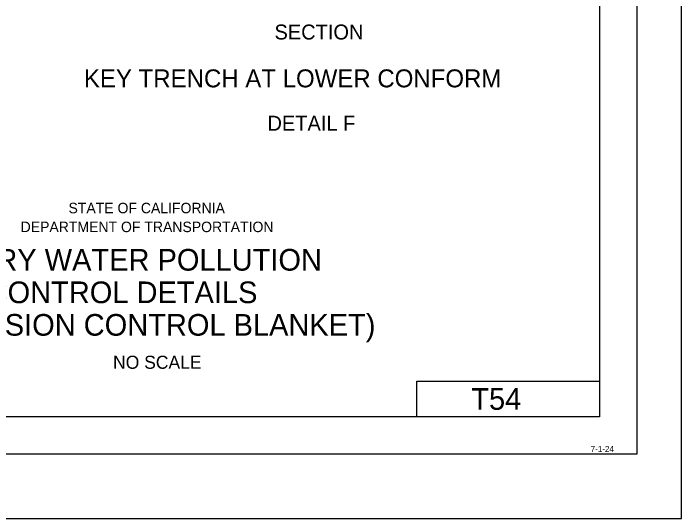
# Model space of a CAD drawing. Extents: x -894 to 866, y -472 to 714.
# Drawn here: x 419.3 to 866, y -472.4 to -134.6 of the extents above; entities that cross this region are included whole.
import ezdxf

# ---------------------------------------------------------------- set-up
doc = ezdxf.new("R2010")
doc.units = 0
for name, color, linetype in [('border_INSIDE-BORDER-anno', 7, 'Continuous'), ('border_PLOTTING-ELEMENTS', 7, 'Continuous'), ('border_rw_22x34_Cut_Lines', 7, 'Continuous'), ('border_SHEET', 7, 'Continuous'), ('border_WITHIN-BORDER-anno', 7, 'Continuous'), ('temp_CONSTRUCTION-anno', 7, 'Continuous')]:
    doc.layers.add(name, color=color, linetype=linetype)

msp = doc.modelspace()

# ---------------------------------------------------------------- linework, layer by layer
at = {"layer": 'border_PLOTTING-ELEMENTS'}
for points in [[(-894.04, -472.44), (865.96, -472.44), (865.96, 713.56), (-894.04, 713.56)], [(-864.04, 670.56), (835.96, 670.56), (835.96, -429.44), (-864.04, -429.44)]]:
    msp.add_lwpolyline(points, close=True, dxfattribs=at)
at = {"layer": 'border_rw_22x34_Cut_Lines'}
msp.add_lwpolyline([(-864.04, 670.56), (835.96, 670.56), (835.96, -429.44), (-864.04, -429.44)], close=True, dxfattribs=at)
at = {"layer": 'border_SHEET'}
for p, q in [((810.96, 645.56), (810.96, -404.44)), ((688.93, -404.44), (688.93, -380.44)), ((688.93, -380.44), (810.93, -380.44)), ((810.96, -404.44), (-814.04, -404.44))]:
    msp.add_line(p, q, dxfattribs=at)

# ---------------------------------------------------------------- texts
at = {"layer": 'border_INSIDE-BORDER-anno'}
for s, height, p in [('STATE OF CALIFORNIA', 7, (456.11, -268.27)), ('DEPARTMENT OF TRANSPORTATION', 7, (424.11, -280.88)), ('TEMPORARY WATER POLLUTION', 14.5, (312.01, -306.63)), ('CONTROL DETAILS', 14.5, (401.4, -328.38)), ('(TEMPORARY EROSION CONTROL BLANKET)', 14.5, (236.83, -350.13)), ('NO SCALE', 8.75, (485.89, -372.26))]:
    msp.add_text(s, height=height, dxfattribs=at).set_placement(p)
at = {"layer": 'border_WITHIN-BORDER-anno'}
for s, height, p in [('T54', 14.5, (725.35, -399.69)), ('7-1-24', 4, (805.2, -427.86))]:
    msp.add_text(s, height=height, dxfattribs=at).set_placement(p)
at = {"layer": 'temp_CONSTRUCTION-anno'}
for s, height, p in [('SECTION', 10, (593.81, -152.09)), ('KEY TRENCH AT LOWER CONFORM', 12, (466.41, -184.09)), ('DETAIL F', 10, (589.11, -213.09))]:
    msp.add_text(s, height=height, dxfattribs=at).set_placement(p)

doc.saveas('drawing.dxf')
